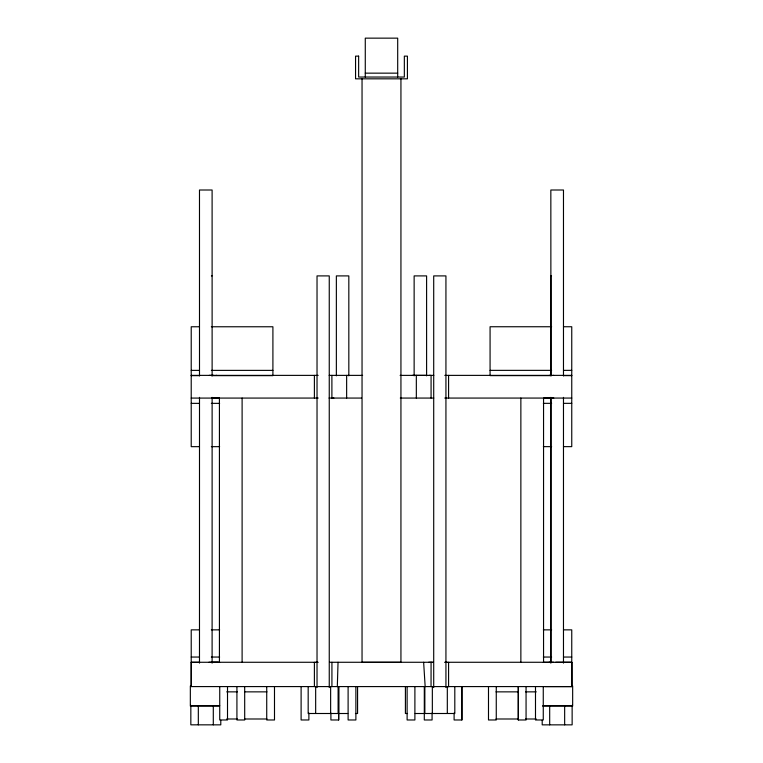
<?xml version="1.0" encoding="UTF-8"?>
<svg xmlns="http://www.w3.org/2000/svg" width="763" height="763" viewBox="0 0 763 763"><rect width="100%" height="100%" fill="white"/><g stroke="black" fill="none" stroke-linecap="round" stroke-linejoin="round"><path stroke-width="1.14" d="M331.924 686.586L331.934 662.274M563.466 629.856L571.754 629.856L571.754 686.586L191.217 686.586L191.255 662.274L317.77 662.274M571.706 686.586L571.706 662.274L571.754 686.586L544.935 686.576M337.322 686.586L338.038 662.274M431.076 662.274L431.047 686.586M216.015 375.386L216.616 375.377M426.813 375.377L412.325 375.377M546.957 398.067L546.365 398.067L548.797 398.067M365.277 73.153L397.695 73.153M211.427 275.901L212.057 275.901M551.535 275.901L550.905 275.901L550.915 375.844L550.838 190.006L563.475 190.006L563.475 375.921M199.505 326.764L191.217 326.764L191.217 446.66L199.505 446.66M211.341 326.764L272.906 326.764L272.906 375.644L211.341 375.644M551.63 326.745L490.075 326.745L490.075 375.625L551.63 375.625M563.466 326.745L571.754 326.745L571.754 446.641L563.466 446.641M191.217 370.379L199.505 370.379M211.341 370.379L272.906 370.379M490.075 370.36L551.63 370.36M563.466 370.36L571.754 370.36M209.176 375.377L213.859 375.377M549.112 375.377L551.42 375.386M191.217 375.377L318.19 375.377M329.168 375.377L362.616 375.377M400.127 375.377L433.804 375.377M444.791 375.377L571.754 375.377M191.217 375.644L199.505 375.644M563.466 375.625L571.754 375.625M191.217 398.086L318.19 398.067M329.044 398.067L361.519 398.067M400.279 398.067L433.756 398.067M444.791 398.067L571.754 398.067M211.561 398.067L219.181 398.067M544.21 398.076L546.079 398.067M549.112 398.067L553.795 398.067M191.217 403.36L199.505 403.36M211.341 403.36L219.63 403.36M543.342 403.341L551.63 403.341M563.466 403.341L571.754 403.341M211.341 446.66L219.63 446.66M543.342 446.641L551.63 446.641M199.505 629.856L191.217 629.856L191.217 686.586M211.341 629.856L219.63 629.856M543.342 629.856L551.63 629.856M191.217 657.048L199.505 657.048M211.341 657.048L219.63 657.048M543.342 657.048L551.63 657.048M563.466 657.048L571.754 657.048M329.597 662.274L433.384 662.274M445.201 662.274L571.754 662.274L555.76 662.274M191.217 662.313L199.505 662.313M219.63 662.313L211.341 662.313L218.046 662.284M315.863 662.274L318.018 662.274M428.692 662.274L432.554 662.274M444.772 662.274L447.108 662.274M543.342 662.313L551.63 662.313M552.03 662.274L553.633 662.274M191.179 686.023L190.34 686.023L190.34 706.033L219.019 706.033M571.859 686.023L572.66 686.023L572.66 706.033L542.522 706.033M447.108 686.586L449.121 686.586M226.735 691.86L237.388 691.86M244.494 691.86L266.983 691.86M495.988 691.86L518.487 691.86M525.583 691.86L536.236 691.86M190.836 705.67L219.715 705.67M543.266 705.67L572.136 705.67M338.562 713.51L347.775 713.51M355.424 713.51L357.57 713.51L357.57 686.586M407.547 713.51L405.411 713.51L405.411 686.586M415.206 713.51L424.419 713.51M226.735 718.994L237.388 718.994M244.494 718.994L266.983 718.994M495.988 718.994L518.487 718.994M525.583 718.994L536.236 718.994M338.677 719.976L338.677 686.595L338.686 719.976L330.904 719.976L330.904 713.071M461.873 719.976L461.873 686.595L461.882 719.976L454.109 719.976L454.109 713.071M549.112 662.274L551.42 662.274M208.919 662.274L212.133 662.274M429.083 375.377L430.666 375.386M332.306 398.067L333.889 398.067M553.099 375.377L553.633 375.377M423.637 662.274L425.163 686.586M572.136 705.298L572.136 724.85L542.197 724.85L542.197 720.272M564.658 705.67L564.658 724.831M563.475 397.37L563.475 663.133M550.915 398.448L550.915 662.57M550.857 397.37L550.838 663.133M549.684 705.67L549.684 724.831M543.552 398.067L543.552 662.274M543.266 686.595L543.266 719.976L535.492 719.976L535.492 686.595M526.06 686.595L526.069 719.976L518.287 719.976L518.287 686.595M520.862 398.067L520.862 662.274M518.306 686.595L518.306 719.976M496.265 686.595L496.265 719.976L488.492 719.976L488.492 686.595M454.805 686.586L454.805 713.5L424.857 713.5L424.857 686.586M448.587 375.377L448.587 398.067M448.587 662.274L448.587 686.586M447.318 686.586L447.318 713.5M445.935 687.549L445.935 275.901L433.708 275.901L433.708 687.549M432.344 686.586L432.344 713.5M432.068 713.071L432.087 719.976L424.304 719.976L424.304 686.595M431.076 375.377L431.076 398.067M426.603 375.844L426.603 275.901L414.137 275.901L414.137 375.844M416.331 375.377L416.331 398.067M414.9 686.595L414.891 719.976L407.118 719.976L407.127 686.595M400.937 78.827L400.937 662.294L362.043 662.294L362.043 78.827M397.695 77.044L397.695 38.15L365.277 38.15L365.277 77.044M355.882 686.595L355.882 719.976L348.109 719.976L348.109 686.595M348.825 375.844L348.825 275.901L336.359 275.901L336.359 375.844M346.64 375.377L346.64 398.067M338.114 686.586L338.114 713.5L308.176 713.5L308.176 686.586M331.895 375.377L331.895 398.067M330.637 686.586L330.637 713.5M329.254 687.549L329.254 275.901L317.026 275.901L317.026 687.549M315.663 686.586L315.663 713.5M314.394 375.377L314.394 398.067M314.394 662.274L314.394 686.586M308.881 713.071L308.881 719.976L301.108 719.976L301.108 686.595M274.489 686.595L274.499 719.976L266.726 719.976L266.726 686.595M244.685 686.595L244.704 719.976L236.921 719.976L236.921 686.595M242.109 398.067L242.109 662.274M227.517 686.595L227.508 719.976L219.734 719.976L219.744 686.595M220.784 720.272L220.784 724.85L190.836 724.831L190.836 705.298M219.42 398.067L219.42 662.274M213.297 705.67L213.297 724.831M212.124 375.921L212.104 190.006L199.486 190.006L199.505 375.921M212.124 397.37L212.104 663.133M199.505 397.37L199.486 663.133M198.323 705.67L198.323 724.831M358.639 56.138L355.558 56.138L355.558 78.827L407.413 78.827L407.413 56.138L404.342 56.138L404.342 77.044L358.639 77.044L358.639 56.138"/></g></svg>
